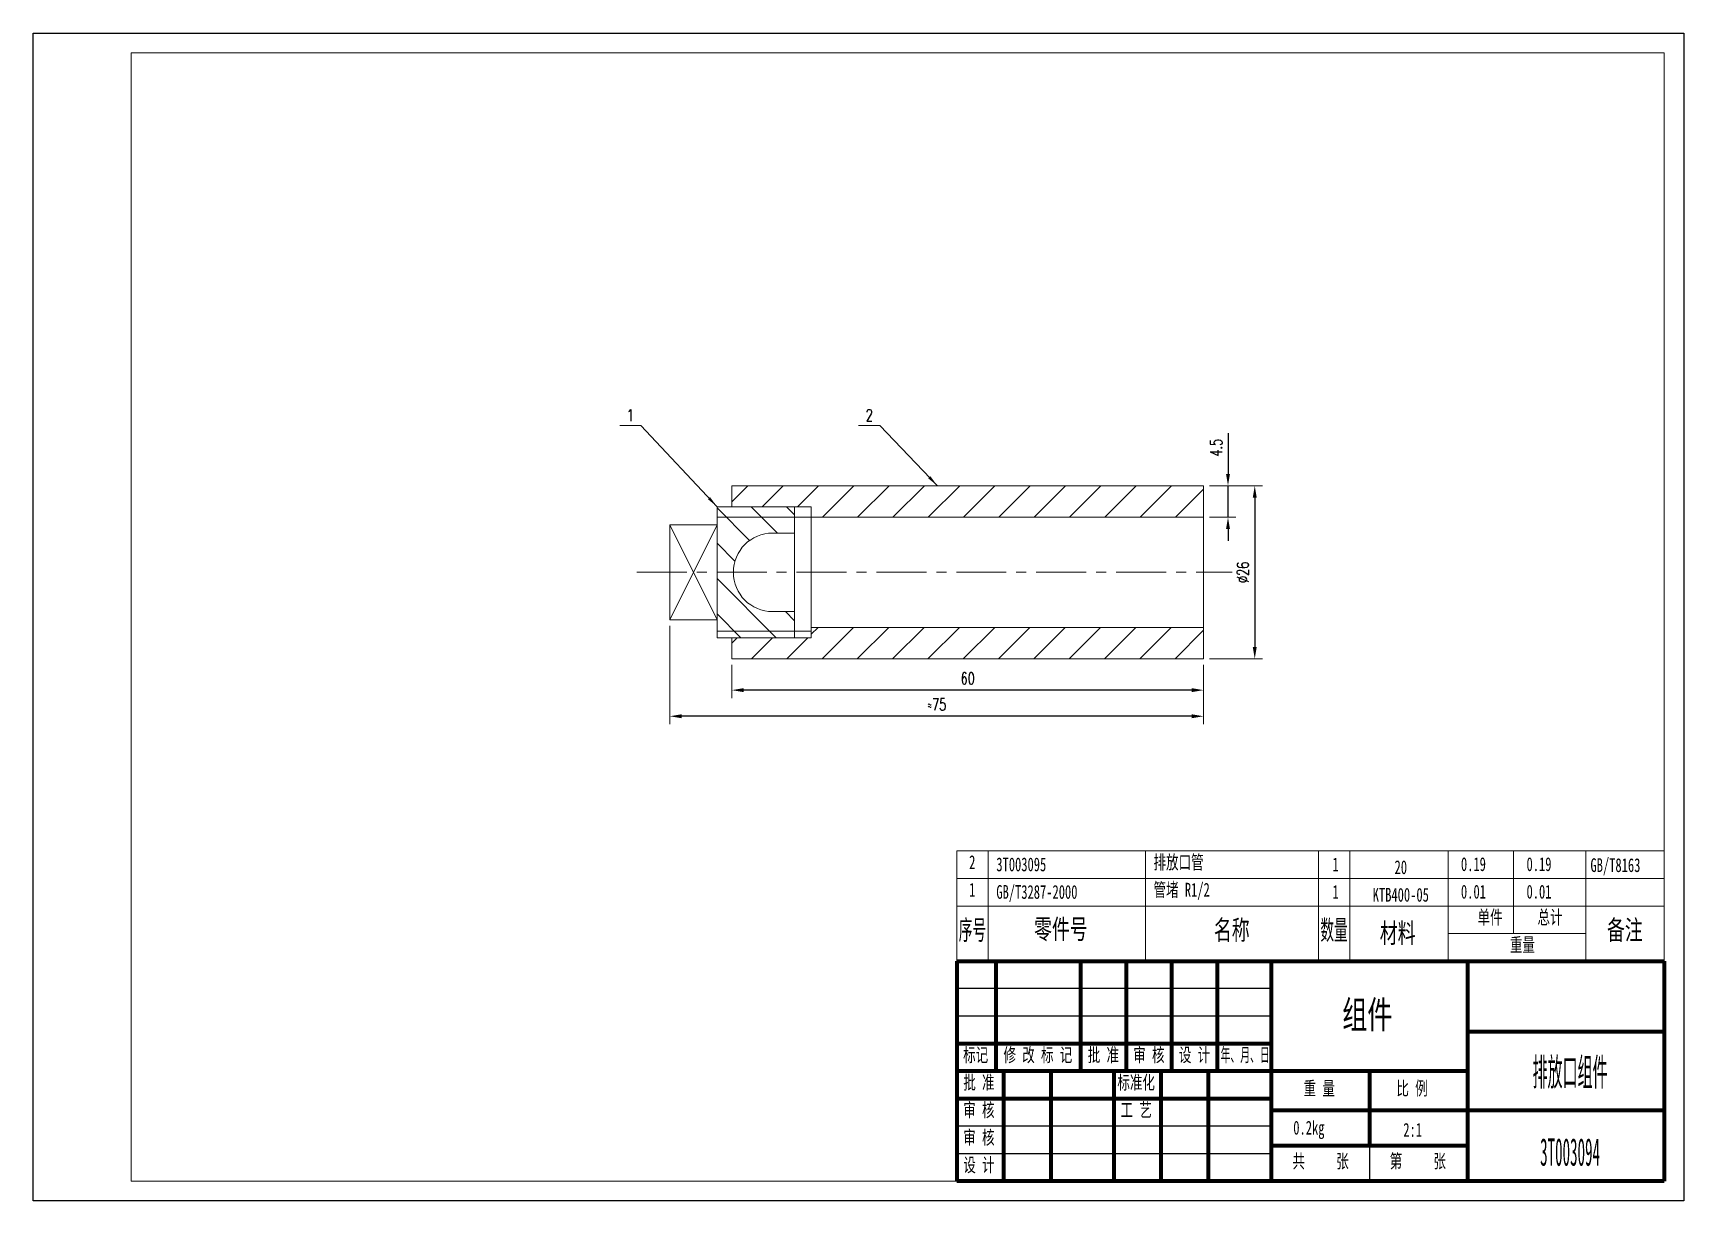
# Model space of a CAD drawing. Header units: millimetres. Extents: x 0 to 210, y 0 to 149.
import ezdxf

# ---------------------------------------------------------------- set-up
doc = ezdxf.new("R2010")
doc.units = ezdxf.units.MM
for name, pattern in [('CENTER', [50.8, 31.75, -6.35, 6.35, -6.35]), ('EB_DASH', [6, 3, -3]), ('EB_DASHDOT', [39, 30, -3, 3, -3])]:
    doc.linetypes.add(name, pattern=pattern)
for name, color, linetype, lineweight in [('中心线', 1, 'CENTER', 9), ('尺寸线', 4, 'Continuous', 9), ('标注线', 4, 'Continuous', 5), ('点划线', 1, 'EB_DASHDOT', 5), ('粗线', 7, 'Continuous', 15), ('细线', 3, 'Continuous', 5), ('虚线', 2, 'EB_DASH', 5)]:
    doc.layers.add(name, color=color, linetype=linetype, lineweight=lineweight)
doc.layers.add('边框', color=7, linetype='Continuous', lineweight=18, plot=False)
doc.styles.get("Standard").update_dxf_attribs({"font": 'romans.shx', "width": 0.7})
doc.styles.add('TextStyle0', font='', dxfattribs={"width": 0.510669})
doc.styles.add('TextStyle1', font='', dxfattribs={"width": 0.510669})
doc.styles.add('UserTxtStyle4', font='', dxfattribs={"width": 0.667})
doc.styles.add('机械', font='', dxfattribs={"width": 0.4})
doc.styles.add('标准', font='', dxfattribs={"width": 0.667})
doc.styles.get('TextStyle0').set_extended_font_data('宋体')
doc.styles.get('TextStyle1').set_extended_font_data('宋体')
doc.styles.get('UserTxtStyle4').set_extended_font_data('宋体')
doc.styles.get('机械').set_extended_font_data('宋体')
doc.styles.get('标准').set_extended_font_data('宋体')
doc.dimstyles.new('标准', dxfattribs={"dimscale": 0.5, "dimtxt": 3, "dimasz": 3, "dimexe": 2, "dimexo": 1.5, "dimgap": 1.5, "dimtad": 1, "dimdec": 1, "dimzin": 12, "dimdsep": 46, "dimtxsty": 'Standard', "dimcen": 0, "dimdle": 6, "dimclrd": 256, "dimclre": 256, "dimclrt": 256, "dimadec": 1, "dimazin": 3, "dimtfac": 1, "dimtdec": 1, "dimtmove": 0, "dimatfit": 0, "dimfxl": 0, "dimtolj": 1, "dimarcsym": 0})

# ---------------------------------------------------------------- blocks, each defined once
blk = doc.blocks.new('*X41')
at = {"layer": '尺寸线', "linetype": 'Continuous'}
blk.add_hatch(color=256, dxfattribs=at).paths.add_polyline_path([(87.01, 88.26), (85.85, 89.23), (86.12, 89.49)], flags=0)
for p, q in [((77.33, 98.6), (74.63, 98.6)), ((87.01, 88.26), (77.33, 98.6))]:
    blk.add_line(p, q, dxfattribs=at)
at = {"layer": '尺寸线'}
blk.add_line((74.63, 98.6), (74.63, 98.6), dxfattribs=at)
blk = doc.blocks.new('*X42')
at = {"layer": '尺寸线', "linetype": 'Continuous'}
blk.add_hatch(color=256, dxfattribs=at).paths.add_polyline_path([(115.04, 90.93), (113.86, 91.89), (114.14, 92.15)], flags=0)
for p, q in [((107.71, 98.6), (105.01, 98.6)), ((115.04, 90.93), (107.71, 98.6))]:
    blk.add_line(p, q, dxfattribs=at)
at = {"layer": '尺寸线'}
blk.add_line((105.01, 98.6), (105.01, 98.6), dxfattribs=at)
blk = doc.blocks.new('*X43')
at = {"layer": '尺寸线', "linetype": 'ByBlock'}
for points in [[(155.4, 90.93), (155.15, 89.43), (155.65, 89.43)], [(155.4, 68.93), (155.15, 70.43), (155.65, 70.43)]]:
    blk.add_hatch(color=256, dxfattribs=at).paths.add_polyline_path(points, flags=0)
for p, q in [((149.64, 90.93), (156.4, 90.93)), ((149.64, 68.93), (156.4, 68.93))]:
    blk.add_line(p, q, dxfattribs=at)
at = {"layer": '尺寸线', "linetype": 'ByBlock', "lineweight": -2}
blk.add_line((155.4, 89.43), (155.4, 70.43), dxfattribs=at)
at = {"layer": '尺寸线', "linetype": 'ByBlock', "insert": (153.9, 79.93), "char_height": 1.5, "width": 4.65, "attachment_point": 5, "rotation": 90}
blk.add_mtext('%%C26', dxfattribs=at)
blk = doc.blocks.new('*X44')
at = {"layer": '尺寸线', "linetype": 'ByBlock'}
for points in [[(88.89, 64.95), (90.39, 65.2), (90.39, 64.7)], [(148.89, 64.95), (147.39, 65.2), (147.39, 64.7)]]:
    blk.add_hatch(color=256, dxfattribs=at).paths.add_polyline_path(points, flags=0)
for p, q in [((88.89, 68.18), (88.89, 63.95)), ((148.89, 68.18), (148.89, 63.95))]:
    blk.add_line(p, q, dxfattribs=at)
at = {"layer": '尺寸线', "linetype": 'ByBlock', "lineweight": -2}
blk.add_line((147.39, 64.95), (90.39, 64.95), dxfattribs=at)
at = {"layer": '尺寸线', "linetype": 'ByBlock', "insert": (118.89, 66.45), "char_height": 1.5, "width": 2.55, "attachment_point": 5}
blk.add_mtext('60', dxfattribs=at)
blk = doc.blocks.new('*X45')
at = {"layer": '尺寸线', "linetype": 'ByBlock'}
for points in [[(81.01, 61.63), (82.51, 61.88), (82.51, 61.38)], [(148.89, 61.63), (147.39, 61.88), (147.39, 61.38)]]:
    blk.add_hatch(color=256, dxfattribs=at).paths.add_polyline_path(points, flags=0)
for p, q in [((81.01, 73.14), (81.01, 60.63)), ((148.89, 68.18), (148.89, 60.63))]:
    blk.add_line(p, q, dxfattribs=at)
at = {"layer": '尺寸线', "linetype": 'ByBlock', "lineweight": -2}
blk.add_line((147.39, 61.63), (82.51, 61.63), dxfattribs=at)
at = {"layer": '尺寸线', "linetype": 'ByBlock', "insert": (114.95, 63.13), "char_height": 1.5, "width": 5.0483, "attachment_point": 5}
blk.add_mtext('≈75', dxfattribs=at)
blk = doc.blocks.new('*X46')
at = {"layer": '尺寸线', "linetype": 'ByBlock'}
for points in [[(152, 90.93), (152.25, 92.43), (151.75, 92.43)], [(152, 86.93), (152.25, 85.43), (151.75, 85.43)]]:
    blk.add_hatch(color=256, dxfattribs=at).paths.add_polyline_path(points, flags=0)
at = {"layer": '尺寸线', "linetype": 'ByBlock', "lineweight": -2}
for p, q in [((152, 97.63), (152, 92.43)), ((152, 86.93), (152, 90.93)), ((148.89, 86.93), (148.89, 86.93)), ((152, 85.43), (152, 83.93))]:
    blk.add_line(p, q, dxfattribs=at)
at = {"layer": '尺寸线', "linetype": 'ByBlock'}
for p, q in [((149.64, 90.93), (153, 90.93)), ((149.64, 86.93), (153, 86.93))]:
    blk.add_line(p, q, dxfattribs=at)
at = {"layer": '尺寸线', "linetype": 'ByBlock', "insert": (150.5, 95.78), "char_height": 1.5, "width": 3, "attachment_point": 5, "rotation": 90}
blk.add_mtext('4.5', dxfattribs=at)

msp = doc.modelspace()

# ---------------------------------------------------------------- hatches: boundary and pattern name
at = {"layer": '尺寸线'}
h = msp.add_hatch(dxfattribs=at)
h.set_pattern_fill('ANSI31', color=256, style=0, pattern_type=0)
h.paths.add_polyline_path([(148.89, 86.93), (148.89, 90.93), (88.89, 90.93), (88.89, 88.26), (98.99, 88.26), (98.99, 86.93)], flags=0)
h.paths.add_polyline_path([(148.89, 68.93), (148.89, 72.93), (98.99, 72.93), (98.99, 71.6), (88.89, 71.6), (88.89, 68.93)], flags=0)
h = msp.add_hatch(dxfattribs=at)
h.set_pattern_fill('ANSI31', color=256, style=0, pattern_type=0)
h.set_pattern_definition([(135, (0, 0), (-2.245064, -2.245064), [])])
edge = h.paths.add_edge_path(flags=0)
edge.add_arc((94.08, 79.93), 5, 90, 180, ccw=False)
edge.add_line((94.08, 84.93), (96.85, 84.93))
edge.add_line((96.85, 84.93), (96.85, 87.41))
edge.add_line((96.85, 87.41), (87.01, 87.41))
edge.add_line((87.01, 87.41), (87.01, 79.93))
edge.add_line((87.01, 79.93), (89.08, 79.93))
h.paths.add_polyline_path([(96.85, 87.41), (96.85, 88.26), (87.01, 88.26), (87.01, 87.41)], flags=0)
edge = h.paths.add_edge_path(flags=0)
edge.add_line((96.85, 72.46), (96.85, 74.93))
edge.add_line((96.85, 74.93), (94.08, 74.93))
edge.add_arc((94.08, 79.93), 5, 180, 270, ccw=False)
edge.add_line((89.08, 79.93), (87.01, 79.93))
edge.add_line((87.01, 79.93), (87.01, 72.46))
edge.add_line((87.01, 72.46), (96.85, 72.46))
h.paths.add_polyline_path([(96.85, 71.6), (96.85, 72.46), (87.01, 72.46), (87.01, 71.6)], flags=0)

# ---------------------------------------------------------------- linework, layer by layer
at = {"layer": '中心线', "ltscale": 0.2}
msp.add_line((76.81, 79.93), (152.53, 79.93), dxfattribs=at)
at = {"layer": '点划线', "linetype": 'Continuous', "lineweight": 25}
for p, q in [((157.5, 27), (117.5, 27)), ((157.5, 23.5), (117.5, 23.5)), ((157.5, 9.5), (117.5, 9.5)), ((157.5, 6), (117.5, 6))]:
    msp.add_line(p, q, dxfattribs=at)
at = {"layer": '粗线'}
for p, q in [((207.5, 146), (12.5, 146)), ((12.5, 146), (12.5, 2.5)), ((207.5, 2.5), (207.5, 146)), ((88.89, 90.93), (148.89, 90.93)), ((88.89, 90.93), (88.89, 88.26)), ((148.89, 90.93), (148.89, 68.93)), ((87.01, 88.26), (96.85, 88.26)), ((87.01, 88.26), (87.01, 71.6)), ((96.85, 88.26), (96.85, 71.6)), ((98.99, 88.26), (98.99, 71.6)), ((96.85, 86.93), (98.99, 86.93)), ((98.99, 86.93), (148.89, 86.93)), ((81.01, 85.97), (81.01, 73.89)), ((81.01, 85.97), (87.01, 85.97)), ((81.01, 85.97), (87.01, 73.89)), ((87.01, 85.97), (81.01, 73.89)), ((94.08, 84.93), (96.85, 84.93)), ((81.01, 73.89), (87.01, 73.89)), ((94.08, 74.93), (96.85, 74.93)), ((87.01, 71.6), (96.85, 71.6)), ((88.89, 71.6), (96.85, 71.6)), ((88.89, 71.6), (88.89, 68.93)), ((96.85, 72.46), (98.99, 72.46)), ((98.99, 72.93), (148.89, 72.93)), ((88.89, 68.93), (148.89, 68.93)), ((207.5, 44.5), (117.5, 44.5)), ((207.5, 44.5), (117.5, 44.5)), ((117.5, 30.5), (117.5, 44.5)), ((197.5, 34), (197.5, 30.5)), ((12.5, 2.5), (207.5, 2.5))]:
    msp.add_line(p, q, dxfattribs=at)
at = {"layer": '粗线', "linetype": 'Continuous', "lineweight": 70}
for p, q in [((117.5, 30.5), (207.5, 30.5)), ((117.5, 30.5), (117.5, 2.5)), ((122.5, 16.5), (122.5, 30.5)), ((133.29, 16.5), (133.29, 30.5)), ((139.08, 16.5), (139.08, 30.5)), ((144.87, 16.5), (144.87, 30.5)), ((150.67, 16.5), (150.67, 30.5)), ((157.5, 30.5), (157.5, 2.5)), ((182.5, 2.5), (182.5, 30.5)), ((207.5, 30.5), (207.5, 2.5)), ((207.5, 21.5), (182.5, 21.5)), ((157.5, 20), (117.5, 20)), ((182.5, 16.5), (117.5, 16.5)), ((123.5, 2.5), (123.5, 16.5)), ((129.5, 2.5), (129.5, 16.5)), ((137.5, 2.5), (137.5, 16.5)), ((143.5, 2.5), (143.5, 16.5)), ((149.5, 2.5), (149.5, 16.5)), ((170, 16.5), (170, 7)), ((157.5, 13), (117.5, 13)), ((182.5, 11.5), (157.5, 11.5)), ((207.5, 11.5), (182.5, 11.5)), ((182.5, 7), (157.5, 7)), ((207.5, 2.5), (117.5, 2.5))]:
    msp.add_line(p, q, dxfattribs=at)
at = {"layer": '粗线'}
msp.add_arc((94.08, 79.93), 5, 90, 270, dxfattribs=at)
at = {"layer": '细线'}
for p, q in [((96.85, 88.26), (98.99, 88.26)), ((87.01, 86.93), (96.85, 86.93)), ((87.01, 72.46), (96.85, 72.46)), ((88.89, 72.46), (96.85, 72.46)), ((96.85, 71.6), (98.99, 71.6)), ((121.5, 30.5), (121.5, 44.5)), ((141.5, 44.5), (141.5, 30.5)), ((163.5, 30.5), (163.5, 44.5)), ((167.5, 30.5), (167.5, 44.5)), ((180, 44.5), (180, 30.5)), ((180, 34), (180, 44.5)), ((188.33, 44.5), (188.33, 34)), ((188.33, 34), (188.33, 44.5)), ((197.5, 44.5), (197.5, 34)), ((207.5, 41), (117.5, 41)), ((207.5, 41), (117.5, 41)), ((207.5, 37.5), (117.5, 37.5)), ((121.5, 37.5), (117.5, 37.5)), ((121.5, 37.5), (121.5, 30.5)), ((141.5, 30.5), (141.5, 37.5)), ((163.5, 37.5), (141.5, 37.5)), ((163.5, 37.5), (163.5, 30.5)), ((167.5, 37.5), (163.5, 37.5)), ((167.5, 37.5), (167.5, 30.5)), ((197.5, 30.5), (197.5, 37.5)), ((207.5, 37.5), (197.5, 37.5)), ((180, 30.5), (180, 34)), ((197.5, 34), (180, 34)), ((180, 34), (188.33, 34)), ((188.33, 34), (197.5, 34))]:
    msp.add_line(p, q, dxfattribs=at)
at = {"layer": '虚线', "linetype": 'Continuous', "lineweight": 25}
msp.add_line((170, 7), (170, 2.5), dxfattribs=at)
at = {"layer": '边框', "linetype": 'Continuous', "lineweight": 25}
for p, q in [((0, 0), (0, 148.5)), ((0, 148.5), (210, 148.5)), ((210, 148.5), (210, 0)), ((210, 0), (0, 0))]:
    msp.add_line(p, q, dxfattribs=at)

# ---------------------------------------------------------------- block references
at = {"layer": '尺寸线'}
for name in ['*X41', '*X42']:
    msp.add_blockref(name, (0, 0), dxfattribs=at)

# ---------------------------------------------------------------- texts
at = {"layer": '尺寸线', "char_height": 1.5, "width": 2.3245, "attachment_point": 1}
for s, insert in [('1', (75.53, 100.65)), ('2', (105.92, 100.65))]:
    msp.add_mtext(s, dxfattribs=dict(at, insert=insert))
at = {"layer": '标注线', "attachment_point": 5}
for s, insert, char_height, width, style in [('组件', (169.72, 23.5), 3.5, 12.6582, '标准'), ('排放口组件', (195.51, 16.2), 3.5, 20.9689, '机械'), ('0.2kg', (162.29, 9.03), 1.75, 8.0411, '标准'), ('2:1', (175.49, 9.03), 1.75, 4.4745, '标准'), ('3T003094', (195.51, 6.2), 3.5, 27.7859, '机械')]:
    msp.add_mtext(s, dxfattribs=dict(at, insert=insert, char_height=char_height, width=width, style=style))
at = {"layer": '粗线', "style": 'UserTxtStyle4', "width": 0.667}
msp.add_text('材料', height=2.5, dxfattribs=at).set_placement((171.31, 32.82))
at = {"layer": '粗线'}
for s, insert, char_height, width, attachment_point, style in [('{\\C7;排放口管}', (142.53, 43.95), 1.75, 12.9694, 1, 'UserTxtStyle4'), ('{\\C7;2}', (119.07, 43.95), 1.75, 1.284, 1, 'UserTxtStyle4'), ('{\\C7;3T003095}', (122.53, 43.67), 1.75, 12.8787, 1, 'UserTxtStyle4'), ('{\\C7;1}', (165.29, 43.67), 1.75, 0.9468, 1, 'UserTxtStyle4'), ('{\\C7;20}', (173.98, 41.53), 1.75, 2.983, 8, 'UserTxtStyle4'), ('{\\C7;0.19}', (183.22, 41.92), 1.75, 6.3032, 8, 'UserTxtStyle4'), ('{\\C7;0.19}', (191.56, 41.92), 1.75, 6.3032, 8, 'UserTxtStyle4'), ('{\\C7;GB/T8163}', (201.28, 41.4), 1.75, 12.9824, 8, 'UserTxtStyle4'), ('{\\C7;1}', (119.07, 40.45), 1.75, 0.9468, 1, 'UserTxtStyle4'), ('{\\C7;GB/T3287-2000}', (122.53, 40.17), 1.75, 20.8634, 1, 'UserTxtStyle4'), ('{\\C7;管堵 R1/2}', (142.53, 40.45), 1.75, 14.5387, 1, 'UserTxtStyle4'), ('{\\C7;1}', (165.29, 40.17), 1.75, 0.9468, 1, 'UserTxtStyle4'), ('{\\C7;0.01}', (183.22, 38.42), 1.75, 6.1475, 8, 'UserTxtStyle4'), ('{\\C7;0.01}', (191.56, 38.42), 1.75, 6.1475, 8, 'UserTxtStyle4'), ('{\\C7;KTB400-05}', (173.98, 38.03), 1.75, 14.6425, 8, 'UserTxtStyle4'), ('{\\C7;零件号}', (127.33, 35.82), 2.5, 13.7291, 1, 'UserTxtStyle4'), ('{\\C7;单件}', (183.75, 36.95), 1.75, 6.3421, 1, 'UserTxtStyle4'), ('{\\C7;总计}', (191.37, 36.95), 1.75, 6.3291, 1, 'UserTxtStyle4'), ('{\\C7;重量}', (187.86, 33.45), 1.75, 6.368, 1, 'UserTxtStyle4'), ('标记', (118.31, 19.45), 1.75, 6.3421, 1, 'UserTxtStyle4'), ('修 改 标 记', (123.44, 19.45), 1.75, 17.9757, 1, 'UserTxtStyle4'), ('批 准', (134.16, 19.45), 1.75, 8.0281, 1, 'UserTxtStyle4'), ('审 核', (139.95, 19.45), 1.75, 7.8725, 1, 'UserTxtStyle4'), ('设 计', (145.75, 19.45), 1.75, 7.9762, 1, 'UserTxtStyle4'), ('年、月、日', (151.05, 19.45), 1.75, 12.144, 1, 'TextStyle1'), ('批 准', (118.33, 15.95), 1.75, 8.0281, 1, 'UserTxtStyle4'), ('标准化', (137.93, 15.95), 1.75, 9.6752, 1, 'UserTxtStyle4'), ('重 量', (161.61, 15.2), 1.75, 8.0281, 1, 'UserTxtStyle4'), ('比 例', (173.42, 15.2), 1.75, 7.5352, 1, 'UserTxtStyle4'), ('审 核', (118.33, 12.45), 1.75, 7.8725, 1, 'UserTxtStyle4'), ('工 艺', (138.33, 12.45), 1.75, 7.9243, 1, 'UserTxtStyle4'), ('审 核', (118.33, 8.95), 1.75, 7.8725, 1, 'UserTxtStyle4'), ('设 计', (118.33, 5.45), 1.75, 7.9762, 1, 'UserTxtStyle4'), ('共     张', (160.2, 5.95), 1.75, 14.6814, 1, 'UserTxtStyle4'), ('第     张', (172.57, 5.95), 1.75, 14.6684, 1, 'UserTxtStyle4')]:
    msp.add_mtext(s, dxfattribs=dict(at, insert=insert, char_height=char_height, width=width, attachment_point=attachment_point, style=style))
at = {"layer": '粗线', "color": 0, "linetype": 'Continuous', "lineweight": 25, "char_height": 2.5, "attachment_point": 1}
for s, insert, width, style in [('序号', (117.75, 35.71), 6.9082, 'TextStyle0'), ('名称', (150.21, 35.71), 9.0045, 'UserTxtStyle4'), ('数量', (163.75, 35.71), 6.9508, 'TextStyle1'), ('备注', (200.21, 35.71), 9.0045, 'UserTxtStyle4')]:
    msp.add_mtext(s, dxfattribs=dict(at, insert=insert, width=width, style=style))

# ---------------------------------------------------------------- dimensions: what is measured, and where the dimension line sits
at = {"layer": '尺寸线'}
for base, p1, p2, angle, text, picture, middle in [((152, 90.93), (148.89, 86.93), (148.89, 90.93), 90, '4.5', '*X46', (150.5, 95.78)), ((155.4, 68.93), (148.89, 90.93), (148.89, 68.93), 90, '%%C26', '*X43', (153.9, 79.93)), ((81.01, 61.63), (148.89, 68.93), (81.01, 73.89), 180, '≈75', '*X45', (114.95, 63.13))]:
    dim = msp.add_linear_dim(base=base, p1=p1, p2=p2, angle=angle, text=text, dimstyle='标准', override={"dimsah": 1, "dimtzin": 0}, dxfattribs=at)
    dim.commit()
    dim.dimension.update_dxf_attribs({"geometry": picture, "text_midpoint": middle})
dim = msp.add_linear_dim(base=(88.89, 64.95), p1=(148.89, 68.93), p2=(88.89, 68.93), dimstyle='标准', override={"dimsah": 1, "dimtzin": 0}, dxfattribs=at)
dim.commit()
dim.dimension.update_dxf_attribs({"geometry": '*X44', "text_midpoint": (118.89, 66.45)})

doc.saveas('drawing.dxf')
